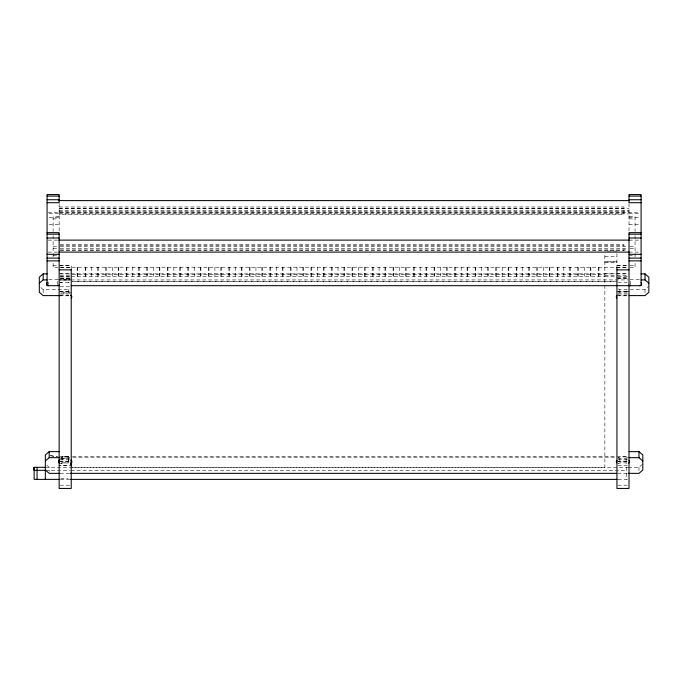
<?xml version="1.0" encoding="UTF-8"?>
<svg xmlns="http://www.w3.org/2000/svg" width="683" height="683" viewBox="0 0 683 683"><rect width="100%" height="100%" fill="white"/><g stroke="black" fill="none" stroke-linecap="round" stroke-linejoin="round"><path stroke-width="0.51" stroke-dasharray="3.42 2.56" d="M68.351 461.264L68.3 456.876L67.515 456.876M616.937 267.676L616.766 267.232M616.937 268.206L616.937 268.829M62.059 462.886L62.025 462.937A2.066 1.793 0 0 1 60.608 463.424A2.066 1.793 0 0 0 62.076 462.895L68.343 462.937A2.066 1.793 0.1 0 0 68.966 463.279M62.853 456.876L62.068 456.876L62.076 461.247M630.178 289.566L645.017 289.566L648.082 286.911M628.317 467.317L638.981 467.317L642.814 463.996M60.608 457.379A2.066 1.793 0.1 0 0 62.076 456.859L68.326 456.884A2.066 1.793 0.2 0 0 70.161 457.345A2.066 1.793 0 0 1 68.326 456.884L66.755 456.876L68.326 456.884L68.291 462.895L62.025 462.937M63.169 279.953L69.709 279.893M71.22 279.936L59.148 279.953L627.95 279.919M63.169 292.964L67.199 292.964M69.205 292.964L71.22 292.956M70.212 292.93L60.155 292.93L62.17 292.956M625.987 291.342L629.009 291.334M65.961 456.876L64.142 456.884M60.258 282.736L62.17 282.736M61.163 465.755L59.148 465.755L70.212 465.763M67.199 465.755L63.169 465.755M59.148 206.958L623.963 206.958L623.963 214.214L59.148 214.214M59.148 208.221L623.963 208.221M59.148 208.264L629.017 208.264M59.148 210.432L629.017 210.432M59.148 211.747L629.017 211.747M48.143 212.601L639.075 212.601M59.148 212.951L623.963 212.951M49.091 213.369L59.148 213.369M629.017 213.369L639.075 213.369M59.148 213.916L629.017 213.916M59.148 216.716L53.112 216.716L53.112 231.443M629.017 216.716L635.053 216.716L635.053 231.443M49.091 217.672L59.148 217.672M629.017 217.672L639.075 217.672M53.112 218.884L59.148 218.884M629.017 218.884L635.053 218.884M49.091 224.374L59.148 224.374M629.017 224.374L639.075 224.374M48.143 240.117L58.14 240.117M629.017 240.117L639.075 240.117M60.215 244.497L623.963 244.497L623.963 250.746M60.215 245.752L623.963 245.752M53.112 246.461L58.14 246.461M60.215 246.461L627.95 246.461M630.016 246.461L635.053 246.461M53.112 248.629L58.14 248.629M60.215 248.629L627.95 248.629M630.016 248.629L635.053 248.629M60.215 249.944L627.95 249.944M60.215 250.49L623.963 250.49M48.143 252.104L58.14 252.104M629.017 252.104L639.075 252.104M53.112 255.502L59.148 255.502M629.017 255.502L635.053 255.502M604.856 256.373L616.937 256.373M604.856 262.409L616.937 262.409M60.155 265.311L71.22 265.311L71.22 269.648M616.937 265.311L629.017 265.311M53.112 265.542L58.14 265.542M59.148 265.542L71.22 265.542M616.937 265.542L628.01 265.542M630.016 265.542L635.053 265.542M60.155 267.232L628.001 267.232M58.14 267.71L53.112 267.71L53.112 262.357M60.659 267.71L71.22 267.71M616.937 267.71L629.009 267.71M630.016 267.71L635.053 267.71L635.053 262.357M59.148 273.772L71.22 273.772M604.856 273.772L629.009 273.772M60.215 273.883L69.82 273.883M70.887 273.883L615.144 273.883M616.211 273.883L627.95 273.883M72.287 274.224L604.856 274.224M60.155 275.539L70.212 275.539M604.856 275.539L615.929 275.539M616.937 275.539L628.001 275.539M71.22 276.291L604.856 276.291M60.155 276.658L70.212 276.658M604.856 276.658L616.937 276.547M617.936 276.658L628.001 276.658M60.155 276.897L70.212 276.897M616.937 277.733L628.001 277.733M69.709 278.246L60.659 278.246M70.212 278.177L59.148 278.177L71.22 278.254M616.937 278.177L628.001 278.177L617.936 278.254M58.14 279.646L48.681 279.629L48.681 284.657M630.016 279.646L639.476 279.629M616.937 281.336L72.287 281.336L615.878 281.362M59.301 282.745L70.212 282.745L68.206 282.736M617.936 282.745L629.009 282.745M60.155 286.775L70.212 286.775M40.843 287.569L43.149 289.566L68.291 289.566A2.066 1.793 0.3 0 1 70.17 289.071M618.004 289.071A2.066 1.793 0.1 0 1 619.874 289.566L629.12 289.566M60.155 291.257L70.212 291.257M617.936 291.257L629.009 291.257M59.148 291.342L70.212 291.342M616.937 291.342L628.001 291.342M617.936 292.93L629.009 292.93M60.155 294.023L68.206 294.023M617.936 294.023L628.001 294.023M60.104 295.602L68.291 295.602A2.066 1.793 0 0 1 68.966 295.21M618.004 295.107A2.066 1.793 0 0 1 619.865 295.602L626.994 295.602M59.148 295.799L71.22 295.799M616.937 295.799L629.009 295.799M59.148 456.807L71.22 456.807M616.937 456.807L629.009 456.807M72.287 456.884L615.878 456.859M626.089 456.859L619.865 456.859A2.066 1.793 -0.2 0 1 618.004 457.345A2.066 1.793 0 0 0 619.865 456.859L619.865 462.895A2.066 1.793 0 0 1 618.004 463.381A2.066 1.793 -0.1 0 0 619.865 462.895L626.089 462.895A2.066 1.793 0.1 0 0 627.549 463.415A2.066 1.793 -0.2 0 1 626.089 462.895L626.089 456.859A2.066 1.793 0.2 0 0 627.549 457.379M73.038 457.081L615.118 457.081M62.076 458.489L68.291 458.489M60.155 458.575L70.212 458.575M617.936 458.575L628.001 458.575M60.155 459.71L70.212 459.71M617.936 459.71L628.001 459.71M59.148 461.187L70.212 461.187L60.155 461.264M616.937 461.187L628.001 461.187L617.936 461.264M617.936 465.763L629.009 465.763M45.351 467.317L628.001 467.317M72.287 467.659L604.856 467.659L604.856 253.598M45.351 470.331L69.879 470.331M70.947 470.331L626.601 470.331M60.155 473.336L70.511 473.353M617.645 473.353L627.259 473.353M60.659 478.484L68.206 478.484M60.522 479.389L69.709 479.389M618.072 479.389L627.498 479.389M60.155 485.203L70.212 485.203M617.936 485.203L629.009 485.203M66.234 456.884L64.407 456.876M66.755 456.876L68.326 456.884M68.206 279.91L70.212 279.919M59.148 279.936L61.163 279.953M67.199 279.953L60.659 279.893M50.277 455.638L58.166 456.748M50.516 455.766L56.715 456.756M46.879 465.319L49.185 467.317L49.185 471.338M645.017 289.566L645.017 293.588M638.981 467.317L638.981 471.338M635.053 235.55L635.053 257.107M630.622 284.657L630.622 279.629A2.066 1.793 0 0 1 629.999 279.586M629.017 203.611L629.017 231.793M626.601 467.317L626.601 479.389M619.865 289.566L619.865 295.602M616.937 251.062L604.856 251.062M616.937 253.598L616.937 269.333M598.931 267.232L598.931 276.291M598.334 267.232L598.334 276.291M590.863 267.232L590.863 276.291M590.266 267.232L590.266 276.291M584.332 267.232L584.332 276.291M578.407 267.232L578.407 276.291M577.809 267.232L577.809 276.291M570.339 267.232L570.339 276.291M569.742 267.232L569.742 276.291M563.808 267.232L563.808 276.291M557.883 267.232L557.883 276.291M557.285 267.232L557.285 276.291M549.815 267.232L549.815 276.291M549.217 267.232L549.217 276.291M543.284 267.232L543.284 276.291M537.359 267.232L537.359 276.291M536.761 267.232L536.761 276.291M529.291 267.232L529.291 276.291M528.685 267.232L528.685 276.291M522.76 267.232L522.76 276.291M516.835 267.232L516.835 276.291M516.237 267.232L516.237 276.291M508.758 267.232L508.758 276.291M508.161 267.232L508.161 276.291M502.236 267.232L502.236 276.291M496.31 267.232L496.31 276.291M495.713 267.232L495.713 276.291M488.234 267.232L488.234 276.291M487.636 267.232L487.636 276.291M481.711 267.232L481.711 276.291M475.786 267.232L475.786 276.291M475.189 267.232L475.189 276.291M467.71 267.232L467.71 276.291M467.112 267.232L467.112 276.291M461.187 267.232L461.187 276.291M455.262 267.232L455.262 276.291M454.665 267.232L454.665 276.291M447.186 267.232L447.186 276.291M446.588 267.232L446.588 276.291M440.663 267.232L440.663 276.291M434.738 267.232L434.738 276.291M434.14 267.232L434.14 276.291M426.662 267.232L426.662 276.291M426.064 267.232L426.064 276.291M420.139 267.232L420.139 276.291M414.214 267.232L414.214 276.291M413.616 267.232L413.616 276.291M406.137 267.232L406.137 276.291M405.54 267.232L405.54 276.291M399.615 267.232L399.615 276.291M393.69 267.232L393.69 276.291M393.092 267.232L393.092 276.291M385.613 267.232L385.613 276.291M385.016 267.232L385.016 276.291M379.091 267.232L379.091 276.291M373.166 267.232L373.166 276.291M372.568 267.232L372.568 276.291M365.089 267.232L365.089 276.291M364.491 267.232L364.491 276.291M358.566 267.232L358.566 276.291M352.641 267.232L352.641 276.291M352.035 267.232L352.035 276.291M344.565 267.232L344.565 276.291M343.967 267.232L343.967 276.291M338.042 267.232L338.042 276.291M332.109 267.232L332.109 276.291M331.511 267.232L331.511 276.291M324.041 267.232L324.041 276.291M323.443 267.232L323.443 276.291M317.518 267.232L317.518 276.291M311.585 267.232L311.585 276.291M310.987 267.232L310.987 276.291M303.517 267.232L303.517 276.291M302.919 267.232L302.919 276.291M296.994 267.232L296.994 276.291M291.06 267.232L291.06 276.291M290.463 267.232L290.463 276.291M282.993 267.232L282.993 276.291M282.395 267.232L282.395 276.291M276.47 267.232L276.47 276.291M270.536 267.232L270.536 276.291M269.939 267.232L269.939 276.291M262.468 267.232L262.468 276.291M261.871 267.232L261.871 276.291M255.946 267.232L255.946 276.291M250.012 267.232L250.012 276.291M249.415 267.232L249.415 276.291M241.944 267.232L241.944 276.291M241.347 267.232L241.347 276.291M235.422 267.232L235.422 276.291M229.488 267.232L229.488 276.291M228.89 267.232L228.89 276.291M221.42 267.232L221.42 276.291M220.822 267.232L220.822 276.291M214.897 267.232L214.897 276.291M208.964 267.232L208.964 276.291M208.366 267.232L208.366 276.291M200.896 267.232L200.896 276.291M200.298 267.232L200.298 276.291M194.365 267.232L194.365 276.291M188.44 267.232L188.44 276.291M187.842 267.232L187.842 276.291M180.372 267.232L180.372 276.291M179.774 267.232L179.774 276.291M173.841 267.232L173.841 276.291M167.916 267.232L167.916 276.291M167.318 267.232L167.318 276.291M159.848 267.232L159.848 276.291M159.25 267.232L159.25 276.291M153.316 267.232L153.316 276.291M147.391 267.232L147.391 276.291M146.794 267.232L146.794 276.291M139.323 267.232L139.323 276.291M138.726 267.232L138.726 276.291M132.792 267.232L132.792 276.291M126.867 267.232L126.867 276.291M126.27 267.232L126.27 276.291M118.799 267.232L118.799 276.291M118.202 267.232L118.202 276.291M112.268 267.232L112.268 276.291M106.343 267.232L106.343 276.291M105.745 267.232L105.745 276.291M98.275 267.232L98.275 276.291M97.678 267.232L97.678 276.291M91.744 267.232L91.744 276.291M85.819 267.232L85.819 276.291M85.221 267.232L85.221 276.291M77.742 267.232L77.742 276.291M77.145 267.232L77.145 276.291M68.291 289.566L68.291 295.602M62.076 456.859L62.076 462.895M59.148 203.611L59.148 231.793M57.543 284.657L57.543 279.629A2.066 1.793 -0.2 0 0 58.747 279.381M53.112 235.55L53.112 257.107M43.149 289.566L43.149 293.588M616.937 261.837L604.856 261.837L616.937 261.888"/><path stroke-width="1.02" d="M59.208 459.924L59.464 463.117A2.066 1.793 0 0 0 59.822 463.287M71.22 460.359A2.066 1.793 -0.1 0 1 71.672 462.314L71.22 465.755L70.776 464.107M70.554 463.279L71.672 462.314M71.476 462.622L71.16 459.924M47.076 273.883L43.149 273.883L39.315 277.196L39.315 292.281L43.149 295.602L60.104 295.602M39.315 283.232L43.149 279.919L47.076 279.919M59.148 451.634L49.185 451.634L45.351 454.946L45.351 479.389M45.351 460.982L49.185 457.67L59.148 457.67M59.148 285.144L57.543 285.665M47.076 196.089L59.148 196.089M629.017 196.089L641.089 196.089M47.076 199.735L59.148 199.735M629.017 199.735L641.089 199.735M58.806 200.606L629.359 200.606M47.076 202.714L59.148 202.714L59.148 194.561L47.076 194.561L47.076 285.682L59.148 285.682M641.089 202.714L629.017 202.714L629.017 194.561L641.089 194.561L641.089 285.682L71.22 285.673M47.076 232.647L59.148 232.647L59.148 488.439L71.22 488.439L71.22 269.273M641.089 232.647L629.017 232.647L629.009 488.439L616.937 488.439L616.937 269.273M47.076 234.175L59.148 234.175M629.017 234.175L641.089 234.175M47.076 238L59.148 238M629.017 238L641.089 238M58.806 240.117L629.359 240.117M58.806 252.104L629.359 252.104M47.076 254.298L59.148 254.298M629.017 254.298L641.089 254.298M47.076 258.097L59.148 258.097M629.017 258.097L641.089 258.097M47.076 260.88L59.148 260.88M629.017 260.88L641.089 260.88M59.148 269.87L71.22 269.87M616.937 269.87L629.017 269.87M641.089 273.883L645.017 273.883L648.85 277.196L648.85 292.281L645.017 295.602L629.12 295.602M641.089 279.919L645.017 279.919L648.85 283.232M629.017 451.634L638.981 451.634L642.814 454.946L642.814 470.032L638.981 473.353L628.317 473.353M629.017 457.67L638.981 457.67L642.814 460.982M45.351 467.317L34.15 467.317L34.15 479.389L59.669 479.389M45.351 470.331L34.15 470.331L34.15 467.317L34.27 470.331M59.848 473.353L49.185 473.353L45.351 470.032M70.511 473.353L616.612 473.353M70.323 479.389L617.005 479.389M59.464 463.117L59.148 462.937A2.066 1.793 0 0 1 59.148 460.359M645.017 273.883L645.017 279.919M638.981 451.634L638.981 457.67M49.185 451.634L49.185 457.67M43.149 273.883L43.149 279.919M37.07 467.317L37.07 479.389M629.017 460.359A2.066 1.793 -0.2 0 1 628.702 463.117M616.937 462.895A2.066 1.793 0 0 1 616.937 460.359M616.937 298.138A2.066 1.793 0 0 1 616.937 295.602M641.089 282.608A2.066 1.793 0 0 1 639.476 285.665M630.622 285.665A2.066 1.793 0 0 1 628.932 285.076M48.681 285.665A2.066 1.793 0 0 1 47.076 282.608M70.545 295.21A2.066 1.793 0 0 1 71.22 298.138"/></g></svg>
